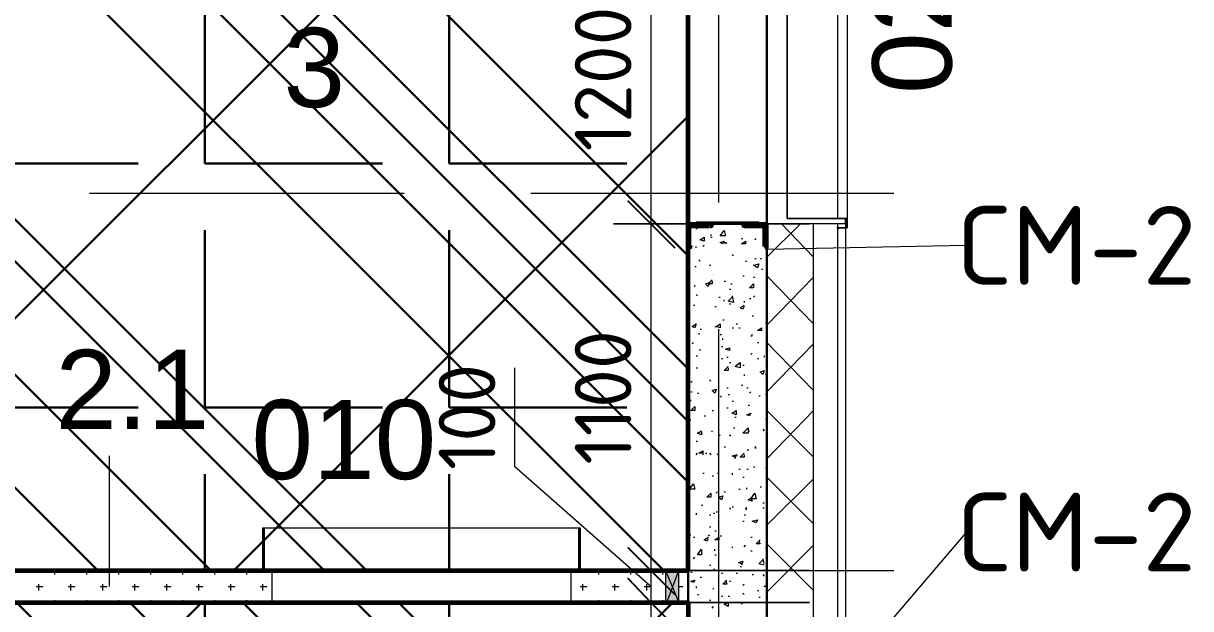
# Model space of a CAD drawing. Header units: millimetres. Extents: x -84737 to 172119, y -43083 to 59399.
# Drawn here: x 53698 to 57402, y 49759 to 51617 of the extents above; entities that cross this region are included whole.
import ezdxf

# ---------------------------------------------------------------- set-up
doc = ezdxf.new("R2010")
doc.units = ezdxf.units.MM
for name, color, linetype, lineweight in [('10) Плитка КР-3 300х300', 40, 'Continuous', 30), ('14) Плитка стены СТ-5.1', 3, 'Continuous', 60), ('19) Краска ПТ-5 потолок', 161, 'Continuous', 30), ('22) Шпакл. баз. фин. Потолок', 102, 'Continuous', 30)]:
    doc.layers.add(name, color=color, linetype=linetype, lineweight=lineweight)
for name, color, linetype in [('PDF _Марки', 7, 'Continuous'), ('PDF _Обобщенные модели', 7, 'Continuous'), ('PDF _Окна', 7, 'Continuous'), ('PDF _Оси', 7, 'Continuous'), ('PDF _Размеры-100', 7, 'Continuous'), ('PDF _Стены', 7, 'Continuous'), ('PDF _Текст', 7, 'Continuous'), ('PDF _Элементы узлов', 7, 'Continuous')]:
    doc.layers.add(name, color=color, linetype=linetype)
doc.styles.add('PDF GOSTCommon', font='arial.ttf')
doc.styles.add('PDF ISOCPEUR', font='isocpeur.ttf')
pattern_1 = [(0, (0, 0), (0, 775.335), [563.88, -211.455]), (90, (0, 0), (-775.335, 5e-14), [563.88, -211.455])]

msp = doc.modelspace()

# ---------------------------------------------------------------- hatches: boundary and pattern name
at = {"layer": '10) Плитка КР-3 300х300'}
h = msp.add_hatch(dxfattribs=at)
h.set_pattern_fill('ANGLE', color=256, scale=111)
h.set_pattern_definition(pattern_1)
h.paths.add_polyline_path([(47206.2, 50679.7), (44755.2, 50679.7), (44755.2, 45879.3), (46926.8, 45879.3), (46926.8, 46057.1), (47206.2, 46057.1)])
h.paths.add_polyline_path([(47206.2, 52876.7), (45305.5, 52876.7), (45305.5, 50798.3), (47206.2, 50798.3)])
h.paths.add_polyline_path([(50948.3, 52876.7), (47206.2, 52876.7), (47206.2, 51479.8), (50948.3, 51479.8)])
h.paths.add_polyline_path([(47544.8, 52978.3), (45305.5, 52978.3), (45305.5, 52876.7), (47544.8, 52876.7)])
h.paths.add_polyline_path([(52345.3, 55179.6), (50948.3, 55179.6), (50948.3, 45879.3), (52345.3, 45879.3)])
h.paths.add_polyline_path([(55905.4, 56678.2), (53695.7, 56678.2), (53695.7, 56504.6), (52197.1, 56504.6), (52197.1, 56678.2), (50948.3, 56678.2), (50948.3, 55179.6), (55808, 55179.6), (55808, 55327.8), (55905.4, 55327.8)])
h.paths.add_polyline_path([(55808, 52876.7), (55507.5, 52876.7), (55507.5, 51780.4), (54406.8, 51780.4), (54406.8, 52876.7), (54262.9, 52876.7), (53145.3, 52876.7), (53145.3, 51678.8), (52446.9, 51678.8), (52446.9, 50679.7), (52548.5, 50679.7), (52548.5, 49879.7), (55808, 49879.7)])
at = {"layer": '10) Плитка КР-3 300х300', "transparency": 33554687}
h = msp.add_hatch(dxfattribs=at)
h.set_pattern_fill('ANGLE', color=256, scale=111)
h.set_pattern_definition(pattern_1)
h.paths.add_polyline_path([(52446.9, 46979.9), (52446.9, 47077.3), (55808, 47077.3), (55808, 44228.3), (52946.4, 44228.3), (52946.4, 45777.7), (53246.9, 45777.7), (53246.9, 45976.7), (52446.9, 45976.7)])
h.paths.add_polyline_path([(52446.9, 48029.7), (52446.9, 49778.1), (55808, 49778.1), (55808, 47178.9), (53246.9, 47178.9), (53246.9, 48029.7)])
h.paths.add_polyline_path([(46304.5, 41878.9), (46304.5, 44499.3), (47455.9, 44478.1), (47455.9, 45599.9), (49504.8, 45599.9), (49504.8, 44258), (49758.8, 44258), (49777.8, 45777.7), (52264.8, 45777.7), (52264.8, 45104.6), (52264.8, 45100.4), (52844.8, 45100.4), (52844.8, 44126.7), (55808, 44126.7), (55808, 41878.9), (49758.8, 41878.9), (49758.8, 42958.4), (49504.8, 42958.4), (49504.8, 41878.9)])
h.paths.add_polyline_path([(44755.2, 42827.2), (44755.2, 45777.7), (47358.6, 45777.7), (47358.6, 44579.7), (46054.8, 44579.7), (46054.8, 42827.2)])
at = {"layer": '19) Краска ПТ-5 потолок'}
h = msp.add_hatch(dxfattribs=at)
h.set_pattern_fill('ANSI34', color=256, scale=80, angle=90)
h.paths.add_polyline_path([(52548.5, 49879.7), (55808, 49879.7), (55808, 52876.7), (53145.3, 52876.7), (53145.3, 51678.8), (52446.9, 51678.8), (52446.9, 50679.7), (52548.5, 50679.7)])
at = {"layer": '19) Краска ПТ-5 потолок', "transparency": 33554687}
h = msp.add_hatch(dxfattribs=at)
h.set_pattern_fill('ANSI34', color=256, scale=80, angle=90)
h.paths.add_polyline_path([(52446.9, 46979.9), (52446.9, 47077.3), (55808, 47077.3), (55808, 44228.3), (52946.4, 44228.3), (52946.4, 45777.7), (53246.9, 45777.7), (53246.9, 45976.7), (52446.9, 45976.7)])
h.paths.add_polyline_path([(52446.9, 48029.7), (52446.9, 49778.1), (55808, 49778.1), (55808, 47178.9), (53246.9, 47178.9), (53246.9, 48029.7)])
h.paths.add_polyline_path([(46304.5, 41878.9), (46304.5, 44499.3), (47455.9, 44478.1), (47455.9, 45599.9), (49504.8, 45599.9), (49504.8, 44258), (49758.8, 44258), (49777.8, 45777.7), (52264.8, 45777.7), (52264.8, 45104.6), (52264.8, 45100.4), (52844.8, 45100.4), (52844.8, 44126.7), (55808, 44126.7), (55808, 41878.9), (49758.8, 41878.9), (49758.8, 42958.4), (49504.8, 42958.4), (49504.8, 41878.9)])
h.paths.add_polyline_path([(44755.2, 42827.2), (44755.2, 45777.7), (47358.6, 45777.7), (47358.6, 44579.7), (46054.8, 44579.7), (46054.8, 42827.2)])
at = {"layer": '22) Шпакл. баз. фин. Потолок'}
h = msp.add_hatch(dxfattribs=at)
h.set_pattern_fill('ANSI37', color=256, scale=333)
h.paths.add_polyline_path([(52548.5, 49879.7), (55808, 49879.7), (55808, 52876.7), (53145.3, 52876.7), (53145.3, 51678.8), (52446.9, 51678.8), (52446.9, 50679.7), (52548.5, 50679.7)])
at = {"layer": '22) Шпакл. баз. фин. Потолок', "transparency": 33554687}
h = msp.add_hatch(dxfattribs=at)
h.set_pattern_fill('ANSI37', color=256, scale=333)
h.paths.add_polyline_path([(52446.9, 46979.9), (52446.9, 47077.3), (55808, 47077.3), (55808, 44228.3), (52946.4, 44228.3), (52946.4, 45777.7), (53246.9, 45777.7), (53246.9, 45976.7), (52446.9, 45976.7)])
h.paths.add_polyline_path([(52446.9, 48029.7), (52446.9, 49778.1), (55808, 49778.1), (55808, 47178.9), (53246.9, 47178.9), (53246.9, 48029.7)])
h.paths.add_polyline_path([(46304.5, 41878.9), (46304.5, 44499.3), (47455.9, 44478.1), (47455.9, 45599.9), (49504.8, 45599.9), (49504.8, 44258), (49758.8, 44258), (49777.8, 45777.7), (52264.8, 45777.7), (52264.8, 45104.6), (52264.8, 45100.4), (52844.8, 45100.4), (52844.8, 44126.7), (55808, 44126.7), (55808, 41878.9), (49758.8, 41878.9), (49758.8, 42958.4), (49504.8, 42958.4), (49504.8, 41878.9)])
h.paths.add_polyline_path([(44755.2, 42827.2), (44755.2, 45777.7), (47358.6, 45777.7), (47358.6, 44579.7), (46054.8, 44579.7), (46054.8, 42827.2)])
at = {"layer": 'PDF _Окна', "transparency": 33554559}
msp.add_hatch(color=256, dxfattribs=at).paths.add_polyline_path([(56286.4, 50967.6), (56286.4, 50971.8), (56282.1, 50971.8), (56277.9, 50967.6), (56282.1, 50963.3), (56286.4, 50963.3)])

# ---------------------------------------------------------------- linework, layer by layer
at = {"layer": '10) Плитка КР-3 300х300'}
for points in [[(52548.5, 49879.7), (52548.5, 50679.7), (52446.9, 50679.7), (52446.9, 51678.8), (53145.3, 51678.8), (53145.3, 52876.7), (54262.9, 52876.7), (54406.8, 52876.7), (54406.8, 51780.4), (55507.5, 51780.4), (55507.5, 52876.7), (55808, 52876.7), (55808, 49879.7)], [(52446.9, 48029.7), (52446.9, 49778.1), (55808, 49778.1), (55808, 47178.9), (53246.9, 47178.9), (53246.9, 48029.7)]]:
    msp.add_lwpolyline(points, close=True, dxfattribs=at)
at = {"layer": '14) Плитка стены СТ-5.1'}
for points in [[(52548.5, 49879.7), (55808, 49879.7), (55808, 52876.7), (53145.3, 52876.7), (53145.3, 51678.8), (52446.9, 51678.8), (52446.9, 50679.7), (52548.5, 50679.7)], [(52446.9, 48029.7), (52446.9, 49778.1), (55808, 49778.1), (55808, 47178.9), (53246.9, 47178.9), (53246.9, 48029.7)]]:
    msp.add_lwpolyline(points, close=True, dxfattribs=at)
at = {"layer": 'PDF _Марки', "lineweight": 9}
for points in [[(56057.8, 50899.8), (56688.5, 50912.5)], [(53970.8, 49828.9), (53970.8, 50243.7)], [(56057.8, 49257.4), (56688.5, 49998.2)]]:
    msp.add_lwpolyline(points, dxfattribs=at)
at = {"layer": 'PDF _Обобщенные модели', "lineweight": 50}
for points in [[(55880, 50980.3), (55808, 50980.3), (55808, 50904.1, 0.474319), (55816.5, 50910.4)], [(56057.8, 50904.1), (56057.8, 50980.3), (55981.6, 50980.3, 0.474319), (55987.9, 50971.8)]]:
    msp.add_lwpolyline(points, format="xyb", dxfattribs=at)
at = {"layer": 'PDF _Обобщенные модели', "lineweight": 30}
msp.add_lwpolyline([(55833.4, 50980.3), (55833.4, 50984.5), (56032.4, 50984.5), (56032.4, 50980.3)], dxfattribs=at)
at = {"layer": 'PDF _Обобщенные модели', "lineweight": 50}
for points in [[(55812.2, 50908.3), (55812.2, 50971.8), (55875.7, 50971.8)], [(55985.8, 50971.8), (56049.3, 50971.8), (56049.3, 50908.3)]]:
    msp.add_lwpolyline(points, dxfattribs=at)
for centre, start, end in [((55877.9, 50978.2), 269.9943, 11.4978), ((56059.9, 50910.4), 179.9943, 281.4978)]:
    msp.add_arc(centre, 6.35, start, end, dxfattribs=at)
at = {"layer": 'PDF _Окна', "lineweight": 18}
for points in [[(56311.8, 52157.1), (56311.8, 52186.7), (56282.1, 52186.7), (56282.1, 52191), (56311.8, 52191), (56311.8, 52157.1), (56121.3, 52157.1), (56121.3, 50997.2), (56311.8, 50997.2), (56311.8, 50967.6), (56282.1, 50967.6), (56311.8, 50967.6), (56311.8, 50997.2)], [(56282.1, 50997.2), (56121.3, 50997.2), (56121.3, 52157.1), (56282.1, 52157.1)]]:
    msp.add_lwpolyline(points, dxfattribs=at)
for points in [[(56282.1, 52157.1), (56311.8, 52157.1), (56311.8, 50997.2), (56282.1, 50997.2)], [(54457.6, 49879.7), (54457.6, 50015.1), (54461.9, 50015.1), (54461.9, 49879.7)], [(54461.9, 49879.7), (54461.9, 50015.1), (55460.9, 50015.1), (55460.9, 49879.7)], [(55460.9, 49879.7), (55460.9, 50015.1), (55465.1, 50015.1), (55465.1, 49879.7)]]:
    msp.add_lwpolyline(points, close=True, dxfattribs=at)
at = {"layer": 'PDF _Окна', "transparency": 33554559}
for points in [[(55778.4, 49879.7), (55736.1, 49879.7), (55778.4, 49778.1)], [(55736.1, 49879.7), (55778.4, 49778.1), (55736.1, 49778.1)]]:
    msp.add_solid(points, dxfattribs=at)
at = {"layer": 'PDF _Оси', "lineweight": 9}
for points in [[(55905.4, 51048), (55905.4, 52047)], [(53708.4, 51077.6), (53708.4, 51077.6)], [(53907.3, 51077.6), (54906.3, 51077.6)], [(55105.3, 51077.6), (55105.3, 51077.6)], [(55308.5, 51077.6), (56459.9, 51077.6)], [(55905.4, 50844.8), (55905.4, 50844.8)], [(55905.4, 49646.8), (55905.4, 50645.9)], [(53708.4, 49879.7), (53708.4, 49879.7)], [(53907.3, 49879.7), (54906.3, 49879.7)], [(55105.3, 49879.7), (55105.3, 49879.7)], [(55308.5, 49879.7), (56459.9, 49879.7)]]:
    msp.add_lwpolyline(points, dxfattribs=at)
at = {"layer": 'PDF _Размеры-100', "lineweight": 9}
for points in [[(55689.5, 56796.7), (55689.5, 55327.8), (55689.5, 55179.6), (55689.5, 55078), (55689.5, 54976.4), (55689.5, 53427.1), (55689.5, 53079.9), (55689.5, 52978.3), (55689.5, 52876.7), (55689.5, 52178.3), (55689.5, 50980.3), (55689.5, 49879.7), (55689.5, 49778.1), (55689.5, 49176.9)], [(55689.5, 49828.9), (55257.7, 50209.8), (55257.7, 50523.1)]]:
    msp.add_lwpolyline(points, dxfattribs=at)
at = {"layer": 'PDF _Размеры-100', "lineweight": 25}
for points in [[(55765.7, 50904.1), (55689.5, 50980.3), (55617.5, 51052.2), (55689.5, 50980.3)], [(55765.7, 49803.5), (55689.5, 49879.7), (55617.5, 49951.6), (55689.5, 49879.7)], [(55765.7, 49701.9), (55689.5, 49778.1), (55617.5, 49854.3), (55689.5, 49778.1)]]:
    msp.add_lwpolyline(points, close=True, dxfattribs=at)
at = {"layer": 'PDF _Размеры-100', "lineweight": 9}
for points in [[(55689.5, 50980.3), (56193.2, 50980.3), (55571, 50980.3), (56193.2, 50980.3)], [(55689.5, 49879.7), (56193.2, 49879.7), (55571, 49879.7), (56193.2, 49879.7)], [(55689.5, 49778.1), (56193.2, 49778.1), (55571, 49778.1), (56193.2, 49778.1)]]:
    msp.add_lwpolyline(points, close=True, dxfattribs=at)
at = {"layer": 'PDF _Стены', "lineweight": 30}
for points in [[(55808, 47978.9), (55808, 52178.3)], [(56057.8, 47978.9), (56057.8, 52178.3)], [(56057.8, 50980.3), (55808, 50980.3)], [(56307.5, 50997.2), (56307.5, 50980.3)], [(55435.5, 49778.1), (54487.3, 49778.1)]]:
    msp.add_lwpolyline(points, dxfattribs=at)
at = {"layer": 'PDF _Стены', "lineweight": 9}
for points in [[(55854.6, 50976), (55858.8, 50976)], [(56057.8, 50874.5), (56163.6, 50980.3)], [(56205.9, 50874.5), (56104.3, 50980.3)], [(55833.4, 50963.3), (55837.6, 50967.6)], [(55880, 50946.4), (55880, 50942.2)], [(55880, 50937.9), (55884.2, 50937.9)], [(55985.8, 50963.3), (55985.8, 50963.3)], [(55808, 50904.1), (55812.2, 50904.1)], [(55833.4, 50904.1), (55833.4, 50908.3)], [(55854.6, 50908.3), (55858.8, 50912.5)], [(55922.3, 50921), (55926.5, 50921)], [(55926.5, 50916.8), (55930.8, 50921)], [(55977.3, 50933.7), (55981.6, 50933.7)], [(56019.7, 50929.5), (56023.9, 50933.7)], [(56040.8, 50933.7), (56040.8, 50933.7)], [(55841.9, 50866), (55846.1, 50861.8)], [(55947.7, 50882.9), (55951.9, 50878.7)], [(56019.7, 50870.2), (56023.9, 50870.2)], [(56036.6, 50870.2), (56040.8, 50870.2)], [(56053.5, 50899.8), (56057.8, 50899.8)], [(55808, 50836.4), (55808, 50840.6)], [(55829.2, 50844.8), (55833.4, 50844.8)], [(55846.1, 50844.8), (55846.1, 50844.8)], [(55875.7, 50849.1), (55880, 50849.1)], [(55926.5, 50857.5), (55926.5, 50857.5)], [(55943.5, 50840.6), (55943.5, 50840.6)], [(55990, 50861.8), (55994.3, 50861.8)], [(56040.8, 50836.4), (56045.1, 50836.4)], [(55884.2, 50798.3), (55884.2, 50789.8), (55871.5, 50789.8), (55884.2, 50802.5)], [(55884.2, 50819.4), (55884.2, 50819.4)], [(55922.3, 50798.3), (55926.5, 50798.3)], [(55943.5, 50789.8), (55947.7, 50789.8)], [(55981.6, 50815.2), (55985.8, 50815.2)], [(55990, 50798.3), (55990, 50798.3)], [(56015.4, 50811), (56019.7, 50811)], [(56049.3, 50789.8), (56049.3, 50789.8)], [(56205.9, 50662.8), (56057.8, 50815.2)], [(56057.8, 50658.6), (56205.9, 50811)], [(55829.2, 50781.3), (55829.2, 50785.6)], [(55829.2, 50777.1), (55829.2, 50777.1)], [(55833.4, 50755.9), (55837.6, 50751.7)], [(55939.2, 50772.9), (55943.5, 50772.9)], [(55808, 50751.7), (55812.2, 50751.7)], [(55824.9, 50722.1), (55829.2, 50722.1)], [(55892.7, 50717.8), (55896.9, 50717.8)], [(55905.4, 50747.5), (55909.6, 50747.5)], [(55922.3, 50734.8), (55922.3, 50739)], [(55947.7, 50751.7), (55951.9, 50730.5), (55935, 50734.8), (55947.7, 50747.5)], [(55939.2, 50726.3), (55943.5, 50726.3)], [(55985.8, 50717.8), (55981.6, 50709.4), (55973.1, 50713.6), (55985.8, 50722.1)], [(55985.8, 50734.8), (55985.8, 50730.5)], [(56002.7, 50743.2), (56007, 50743.2)], [(56011.2, 50734.8), (56011.2, 50734.8)], [(56015.4, 50747.5), (56019.7, 50751.7)], [(55880, 50713.6), (55880, 50713.6)], [(56011.2, 50688.2), (56015.4, 50688.2)], [(55824.9, 50662.8), (55824.9, 50662.8)], [(55846.1, 50645.9), (55850.3, 50645.9)], [(55871.5, 50654.3), (55871.5, 50654.3)], [(55892.7, 50654.3), (55896.9, 50654.3)], [(55918.1, 50675.5), (55922.3, 50675.5)], [(55947.7, 50650.1), (55951.9, 50650.1)], [(55960.4, 50662.8), (55964.6, 50662.8)], [(55968.9, 50650.1), (55973.1, 50650.1)], [(56053.5, 50667), (56057.8, 50667)], [(55812.2, 50633.2), (55812.2, 50633.2)], [(55841.9, 50633.2), (55841.9, 50628.9)], [(55909.6, 50628.9), (55913.8, 50628.9)], [(55918.1, 50612), (55918.1, 50616.2)], [(56007, 50624.7), (56011.2, 50624.7), (56011.2, 50628.9)], [(55820.7, 50599.3), (55824.9, 50603.5)], [(55846.1, 50578.1), (55846.1, 50582.4)], [(55913.8, 50590.8), (55918.1, 50590.8)], [(56007, 50565.4), (56011.2, 50569.7)], [(56028.1, 50603.5), (56032.4, 50603.5)], [(56205.9, 50451.1), (56057.8, 50603.5)], [(56057.8, 50446.9), (56205.9, 50599.3)], [(55820.7, 50540), (55820.7, 50540)], [(55833.4, 50561.2), (55837.6, 50561.2)], [(55913.8, 50552.7), (55918.1, 50552.7)], [(55930.8, 50557), (55935, 50557)], [(55939.2, 50540), (55943.5, 50540)], [(55981.6, 50531.6), (55985.8, 50531.6)], [(56028.1, 50552.7), (56032.4, 50552.7)], [(56028.1, 50540), (56028.1, 50540)], [(56049.3, 50561.2), (56049.3, 50557)], [(55833.4, 50523.1), (55837.6, 50523.1)], [(55867.3, 50518.9), (55867.3, 50518.9)], [(55913.8, 50493.5), (55913.8, 50493.5)], [(55935, 50523.1), (55935, 50514.6), (55922.3, 50514.6), (55935, 50527.3)], [(55985.8, 50501.9), (55985.8, 50497.7)], [(56007, 50506.2), (56007, 50506.2)], [(56057.8, 50501.9), (56053.5, 50501.9), (56057.8, 50506.2)], [(55816.5, 50476.5), (55820.7, 50480.8)], [(55875.7, 50485), (55880, 50480.8)], [(55896.9, 50463.8), (55896.9, 50463.8)], [(55930.8, 50459.6), (55935, 50459.6)], [(55977.3, 50468.1), (55981.6, 50468.1)], [(55994.3, 50459.6), (55998.5, 50459.6)], [(56049.3, 50476.5), (56049.3, 50476.5)], [(55816.5, 50446.9), (55820.7, 50446.9)], [(55816.5, 50417.3), (55816.5, 50421.5)], [(55837.6, 50442.7), (55841.9, 50442.7)], [(55909.6, 50430), (55913.8, 50434.2)], [(55935, 50438.4), (55939.2, 50438.4)], [(56002.7, 50442.7), (56007, 50446.9)], [(56032.4, 50434.2), (56036.6, 50434.2)], [(56053.5, 50438.4), (56057.8, 50434.2)], [(55841.9, 50400.3), (55841.9, 50400.3)], [(55884.2, 50387.6), (55888.4, 50387.6)], [(55930.8, 50396.1), (55935, 50396.1)], [(55947.7, 50417.3), (55951.9, 50417.3)], [(55998.5, 50404.6), (56002.7, 50404.6)], [(56002.7, 50383.4), (56002.7, 50383.4)], [(56057.8, 50235.2), (56205.9, 50387.6)], [(56205.9, 50239.5), (56057.8, 50387.6)], [(55812.2, 50358), (55816.5, 50358)], [(55858.8, 50370.7), (55863, 50370.7)], [(55909.6, 50370.7), (55909.6, 50370.7)], [(55956.2, 50366.5), (55960.4, 50366.5)], [(56053.5, 50362.2), (56057.8, 50362.2)], [(55850.3, 50319.9), (55850.3, 50311.4), (55837.6, 50315.7), (55850.3, 50324.1)], [(55837.6, 50315.7), (55841.9, 50315.7)], [(55884.2, 50319.9), (55884.2, 50324.1)], [(55905.4, 50307.2), (55909.6, 50311.4)], [(55939.2, 50311.4), (55943.5, 50307.2)], [(55951.9, 50332.6), (55956.2, 50332.6)], [(55998.5, 50324.1), (56002.7, 50324.1)], [(56045.1, 50328.4), (56049.3, 50324.1)], [(55812.2, 50294.5), (55812.2, 50298.7)], [(55824.9, 50277.6), (55824.9, 50277.6)], [(55833.4, 50290.3), (55837.6, 50290.3)], [(55922.3, 50273.3), (55926.5, 50273.3)], [(56019.7, 50273.3), (56023.9, 50273.3)], [(55808, 50235.2), (55812.2, 50235.2)], [(55833.4, 50247.9), (55837.6, 50252.2)], [(55854.6, 50252.2), (55841.9, 50252.2), (55854.6, 50260.6), (55854.6, 50247.9)], [(55863, 50252.2), (55867.3, 50252.2)], [(55875.7, 50252.2), (55880, 50247.9)], [(55901.1, 50247.9), (55905.4, 50252.2)], [(55905.4, 50260.6), (55905.4, 50260.6)], [(55956.2, 50239.5), (55947.7, 50243.7), (55960.4, 50247.9), (55956.2, 50235.2)], [(55960.4, 50247.9), (55964.6, 50247.9)], [(55985.8, 50247.9), (55985.8, 50239.5), (55973.1, 50239.5), (55985.8, 50252.2)], [(55985.8, 50269.1), (55985.8, 50269.1)], [(55998.5, 50260.6), (55998.5, 50264.9)], [(56019.7, 50269.1), (56023.9, 50269.1)], [(55968.9, 50201.4), (55973.1, 50201.4)], [(55994.3, 50201.4), (55998.5, 50201.4)], [(56015.4, 50209.8), (56019.7, 50209.8)], [(56053.5, 50205.6), (56057.8, 50205.6)], [(55808, 50188.7), (55808, 50188.7)], [(55808, 50188.7), (55808, 50188.7)], [(55808, 50176), (55808, 50176)], [(55841.9, 50167.5), (55841.9, 50167.5)], [(55854.6, 50188.7), (55858.8, 50188.7)], [(55884.2, 50180.2), (55888.4, 50180.2)], [(55901.1, 50188.7), (55905.4, 50188.7)], [(55947.7, 50188.7), (55947.7, 50184.4)], [(55981.6, 50176), (55985.8, 50176)], [(56205.9, 50027.8), (56057.8, 50176)], [(56057.8, 50023.6), (56205.9, 50171.7)], [(55896.9, 50125.2), (55901.1, 50129.4)], [(55922.3, 50129.4), (55926.5, 50129.4)], [(55968.9, 50137.9), (55973.1, 50137.9)], [(55994.3, 50137.9), (55994.3, 50142.1)], [(56036.6, 50146.3), (56040.8, 50146.3)], [(55808, 50116.7), (55812.2, 50116.7)], [(55850.3, 50087.1), (55854.6, 50087.1)], [(56007, 50112.5), (56011.2, 50099.8), (55998.5, 50104), (56011.2, 50112.5)], [(56045.1, 50095.5), (56049.3, 50095.5)], [(55833.4, 50061.7), (55833.4, 50057.4)], [(55875.7, 50057.4), (55880, 50057.4)], [(55888.4, 50061.7), (55892.7, 50061.7)], [(55896.9, 50065.9), (55901.1, 50065.9)], [(55922.3, 50065.9), (55922.3, 50065.9)], [(55939.2, 50078.6), (55943.5, 50074.4)], [(55947.7, 50082.8), (55951.9, 50082.8)], [(55985.8, 50057.4), (55990, 50057.4)], [(55990, 50078.6), (55994.3, 50078.6)], [(55990, 50074.4), (55994.3, 50074.4)], [(56045.1, 50078.6), (56049.3, 50078.6)], [(55875.7, 50019.3), (55880, 50019.3)], [(55981.6, 50036.3), (55985.8, 50036.3)], [(55990, 50019.3), (55990, 50019.3)], [(56057.8, 50015.1), (56057.8, 50015.1)], [(55812.2, 49993.9), (55816.5, 49993.9)], [(55824.9, 49985.5), (55829.2, 49985.5)], [(55871.5, 49981.2), (55867.3, 49972.8), (55858.8, 49977), (55871.5, 49985.5)], [(55871.5, 49989.7), (55875.7, 49993.9)], [(55892.7, 50006.6), (55896.9, 50006.6)], [(55909.6, 49989.7), (55913.8, 49989.7)], [(55943.5, 50002.4), (55943.5, 50002.4)], [(56007, 49985.5), (56011.2, 49985.5)], [(56032.4, 49972.8), (56036.6, 49964.3), (56023.9, 49964.3), (56036.6, 49977)], [(55841.9, 49938.9), (55841.9, 49934.7)], [(55892.7, 49943.1), (55892.7, 49947.4)], [(55947.7, 49955.8), (55947.7, 49951.6)], [(55985.8, 49955.8), (55990, 49960.1)], [(56007, 49943.1), (56011.2, 49943.1)], [(56053.5, 49972.8), (56053.5, 49972.8)], [(56053.5, 49951.6), (56057.8, 49951.6)], [(56205.9, 49816.2), (56057.8, 49964.3)], [(56057.8, 49811.9), (56205.9, 49960.1)], [(55824.9, 49917.7), (55829.2, 49922)], [(55892.7, 49930.4), (55896.9, 49930.4)], [(55977.3, 49900.8), (55968.9, 49905.1), (55981.6, 49909.3), (55977.3, 49896.6)], [(56049.3, 49896.6), (56032.4, 49900.8), (56045.1, 49913.5)], [(56049.3, 49900.8), (56045.1, 49917.7)], [(53797.3, 49867), (53797.3, 49879.7)], [(53898.8, 49867), (53898.8, 49879.7)], [(54000.4, 49867), (54000.4, 49879.7)], [(54102, 49867), (54102, 49879.7)], [(54203.6, 49867), (54203.6, 49879.7)], [(54305.2, 49867), (54305.2, 49879.7)], [(54406.8, 49867), (54406.8, 49879.7)], [(55524.4, 49867), (55524.4, 49879.7)], [(55626, 49867), (55626, 49879.7)], [(55727.6, 49867), (55727.6, 49879.7)], [(55816.5, 49875.4), (55820.7, 49875.4)], [(55875.7, 49896.6), (55880, 49896.6)], [(55888.4, 49883.9), (55892.7, 49883.9)], [(55913.8, 49871.2), (55918.1, 49871.2)], [(55960.4, 49871.2), (55964.6, 49871.2)], [(55973.1, 49892.4), (55977.3, 49892.4)], [(55985.8, 49896.6), (55985.8, 49896.6)], [(56007, 49879.7), (56011.2, 49879.7)], [(56011.2, 49867), (56015.4, 49867)], [(56045.1, 49867), (56049.3, 49862.7)], [(53738, 49828.9), (53759.2, 49828.9)], [(53746.5, 49816.2), (53746.5, 49837.3)], [(53839.6, 49828.9), (53860.7, 49828.9)], [(53848, 49816.2), (53848, 49837.3)], [(53941.2, 49828.9), (53962.3, 49828.9)], [(53949.6, 49816.2), (53949.6, 49837.3)], [(54042.8, 49828.9), (54063.9, 49828.9)], [(54051.2, 49816.2), (54051.2, 49837.3)], [(54144.4, 49828.9), (54165.5, 49828.9)], [(54152.8, 49816.2), (54152.8, 49837.3)], [(54246, 49828.9), (54267.1, 49828.9)], [(54254.4, 49816.2), (54254.4, 49837.3)], [(54347.6, 49828.9), (54368.7, 49828.9)], [(54356, 49816.2), (54356, 49837.3)], [(54449.2, 49828.9), (54470.3, 49828.9)], [(54457.6, 49816.2), (54457.6, 49837.3)], [(55465.1, 49828.9), (55486.3, 49828.9)], [(55473.6, 49816.2), (55473.6, 49837.3)], [(55566.7, 49828.9), (55587.9, 49828.9)], [(55575.2, 49816.2), (55575.2, 49837.3)], [(55668.3, 49828.9), (55689.5, 49828.9)], [(55676.8, 49816.2), (55676.8, 49837.3)], [(55778.4, 49816.2), (55778.4, 49837.3)], [(55778.4, 49828.9), (55791.1, 49828.9)], [(55833.4, 49828.9), (55833.4, 49824.6)], [(55846.1, 49858.5), (55850.3, 49858.5)], [(55926.5, 49850), (55930.8, 49837.3), (55918.1, 49837.3), (55930.8, 49850)], [(55939.2, 49845.8), (55943.5, 49845.8)], [(55981.6, 49833.1), (55985.8, 49837.3)], [(56057.8, 49828.9), (56049.3, 49828.9), (56057.8, 49833.1)], [(55837.6, 49803.5), (55841.9, 49803.5)], [(55888.4, 49820.4), (55888.4, 49824.6)], [(55913.8, 49799.2), (55918.1, 49799.2)], [(55935, 49799.2), (55939.2, 49799.2)], [(55960.4, 49807.7), (55960.4, 49807.7)], [(55981.6, 49807.7), (55985.8, 49803.5)], [(56028.1, 49816.2), (56032.4, 49816.2)], [(56032.4, 49795), (56036.6, 49795)], [(53797.3, 49778.1), (53797.3, 49786.5)], [(53898.8, 49778.1), (53898.8, 49786.5)], [(54000.4, 49778.1), (54000.4, 49786.5)], [(54102, 49778.1), (54102, 49786.5)], [(54203.6, 49778.1), (54203.6, 49786.5)], [(54305.2, 49778.1), (54305.2, 49786.5)], [(54406.8, 49778.1), (54406.8, 49786.5)], [(55524.4, 49778.1), (55524.4, 49786.5)], [(55626, 49778.1), (55626, 49786.5)], [(55727.6, 49778.1), (55727.6, 49786.5)], [(55875.7, 49786.5), (55880, 49786.5)], [(55884.2, 49761.1), (55888.4, 49765.4)], [(55977.3, 49773.8), (55981.6, 49778.1)]]:
    msp.add_lwpolyline(points, dxfattribs=at)
at = {"layer": 'PDF _Стены', "lineweight": 18}
for points in [[(56057.8, 49176.9), (56307.5, 49176.9), (56307.5, 49189.6), (56307.5, 50967.6), (56307.5, 50980.3), (56057.8, 50980.3)], [(56205.9, 49176.9), (56205.9, 50980.3)], [(56282.1, 49176.9), (56282.1, 49189.6), (56282.1, 50967.6), (56282.1, 50980.3)], [(53695.7, 49778.1), (54487.3, 49778.1), (54487.3, 49879.7)], [(54457.6, 49879.7), (53695.7, 49879.7)], [(55435.5, 49879.7), (55435.5, 49778.1), (55736.1, 49778.1)], [(55736.1, 49879.7), (55465.1, 49879.7)], [(55808, 49879.7), (55778.4, 49879.7)], [(55778.4, 49778.1), (55808, 49778.1)]]:
    msp.add_lwpolyline(points, dxfattribs=at)
at = {"layer": 'PDF _Стены', "lineweight": 9}
for points in [[(55858.8, 50937.9), (55858.8, 50925.2), (55846.1, 50929.5)], [(55909.6, 50942.2), (55922.3, 50959.1), (55926.5, 50942.2)], [(55922.3, 50925.2), (55918.1, 50916.8), (55909.6, 50921)], [(55990, 50925.2), (55990, 50916.8), (55977.3, 50916.8)], [(56032.4, 50853.3), (56028.1, 50840.6), (56015.4, 50849.1)], [(55875.7, 50794), (55871.5, 50781.3), (55863, 50789.8)], [(56015.4, 50789.8), (56015.4, 50777.1), (56002.7, 50777.1)], [(55833.4, 50662.8), (55829.2, 50650.1), (55820.7, 50654.3)], [(55909.6, 50662.8), (55909.6, 50650.1), (55896.9, 50654.3)], [(56040.8, 50650.1), (56040.8, 50641.6), (56028.1, 50641.6)], [(55939.2, 50586.6), (55939.2, 50578.1), (55926.5, 50582.4)], [(55973.1, 50523.1), (55956.2, 50527.3), (55973.1, 50540)], [(56049.3, 50514.6), (56045.1, 50501.9), (56036.6, 50510.4)], [(55896.9, 50455.4), (55892.7, 50442.7), (55884.2, 50451.1)], [(55829.2, 50400.3), (55829.2, 50387.6), (55816.5, 50387.6)], [(55960.4, 50387.6), (55960.4, 50374.9), (55947.7, 50379.2)], [(56007, 50379.2), (56002.7, 50370.7), (55994.3, 50374.9)], [(55998.5, 50315.7), (55981.6, 50315.7), (55998.5, 50332.6)], [(55829.2, 50137.9), (55812.2, 50137.9), (55824.9, 50154.8)], [(55880, 50125.2), (55880, 50112.5), (55867.3, 50112.5)], [(56023.9, 50108.2), (56007, 50108.2), (56019.7, 50125.2)], [(55918.1, 50116.7), (55913.8, 50104), (55905.4, 50112.5)], [(56028.1, 50040.5), (56023.9, 50032), (56011.2, 50036.3)], [(55905.4, 49985.5), (55905.4, 49977), (55892.7, 49977)], [(55850.3, 49930.4), (55837.6, 49930.4), (55850.3, 49947.4)], [(55829.2, 49850), (55824.9, 49841.6), (55816.5, 49845.8)], [(55935, 49778.1), (55935, 49765.4), (55922.3, 49773.8)]]:
    msp.add_lwpolyline(points, close=True, dxfattribs=at)
at = {"layer": 'PDF _Элементы узлов', "lineweight": 18}
msp.add_lwpolyline([(55736.1, 49879.7), (55736.1, 49778.1), (55778.4, 49778.1), (55778.4, 49879.7)], close=True, dxfattribs=at)
at = {"layer": 'PDF _Элементы узлов', "lineweight": 9}
msp.add_lwpolyline([(55778.4, 49879.7), (55736.1, 49879.7), (55736.1, 49778.1), (55778.4, 49778.1)], close=True, dxfattribs=at)
for points in [[(55736.1, 49879.7), (55778.4, 49778.1)], [(55740.3, 49778.1), (55778.4, 49879.7)]]:
    msp.add_lwpolyline(points, dxfattribs=at)
at = {"layer": 'PDF _Элементы узлов', "transparency": 33554559}
for points in [[(55778.4, 49879.7), (55736.1, 49879.7), (55778.4, 49778.1)], [(55736.1, 49879.7), (55778.4, 49778.1), (55736.1, 49778.1)]]:
    msp.add_solid(points, dxfattribs=at)

# ---------------------------------------------------------------- texts
at = {"layer": 'PDF _Текст', "attachment_point": 4, "rotation": 90}
for s, insert, char_height, style in [('02', (56519.6, 51393), 251.59, 'PDF GOSTCommon'), ('1200', (55537.7, 51211), 180, 'PDF ISOCPEUR'), ('1100', (55537.7, 50216.1), 180, 'PDF ISOCPEUR'), ('100', (55105.9, 50199.2), 180, 'PDF ISOCPEUR')]:
    msp.add_mtext(s, dxfattribs=dict(at, insert=insert, char_height=char_height, style=style))
at = {"layer": 'PDF _Текст', "attachment_point": 4}
for s, insert, char_height, style in [('3', (54523.3, 51475.3), 251.6, 'PDF GOSTCommon'), ('СМ-2', (56665.4, 50912.4), 250, 'PDF ISOCPEUR'), ('2.1', (53799.4, 50455), 251.59, 'PDF GOSTCommon'), ('010', (54421.7, 50294.2), 251.59, 'PDF GOSTCommon'), ('СМ-2', (56665.4, 50002.2), 250, 'PDF ISOCPEUR')]:
    msp.add_mtext(s, dxfattribs=dict(at, insert=insert, char_height=char_height, style=style))

doc.saveas('drawing.dxf')
